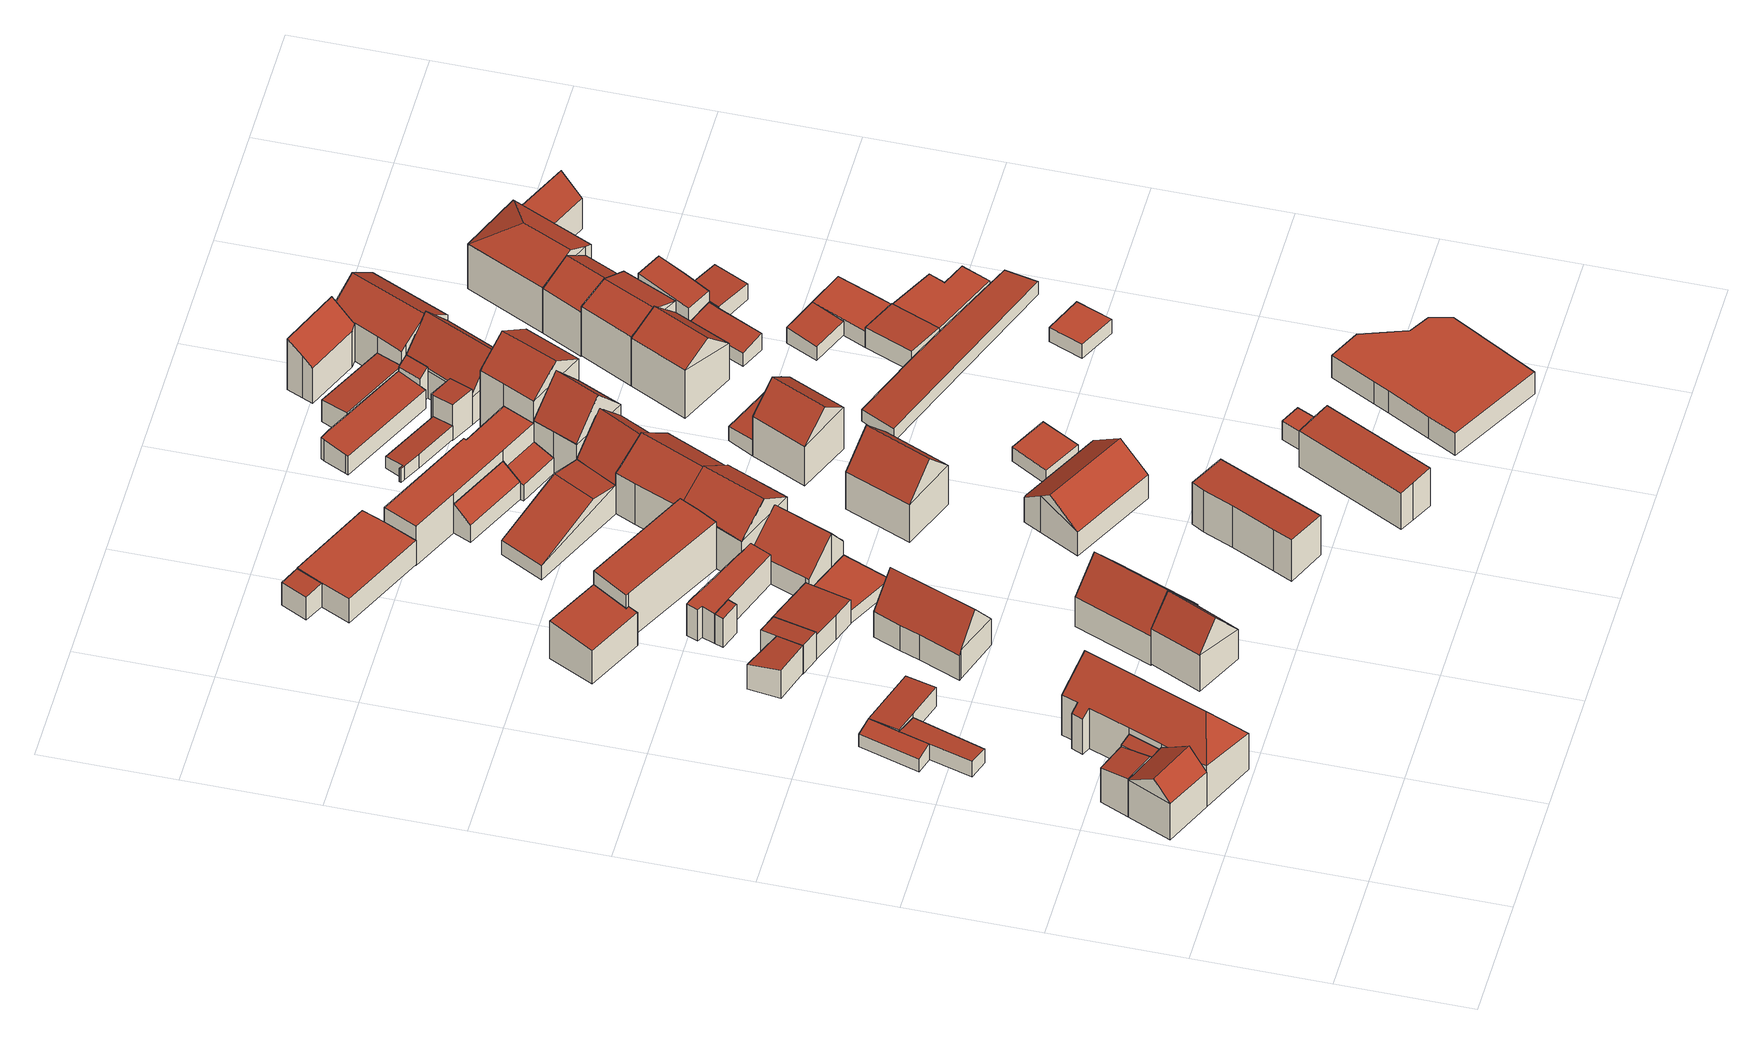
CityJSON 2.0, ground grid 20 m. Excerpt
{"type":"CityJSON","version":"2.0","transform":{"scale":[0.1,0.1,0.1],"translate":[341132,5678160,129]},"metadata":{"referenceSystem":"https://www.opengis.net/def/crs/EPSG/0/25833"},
"CityObjects":{
"building1":{"type":"Building","attributes":{"Dachtyp_tdc":"tdcPolyFlatRoof","Gemeindeschluessel":14729160,"Dachneigung":8.27,"QualitaetDacherkennung":47,"Geometrietyp2DReferenz":"3000","function":"31001_9998","roofType":"2100","measuredHeight":6.29},"geometry":[{"type":"MultiSurface","lod":"2","boundaries":[[[0,1,2,3]],[[1,4,5,2]],[[4,6,7,5]],[[6,0,3,7]],[[6,4,1,0]],[[3,2,5,7]]],"semantics":{"surfaces":[{"type":"WallSurface"},{"type":"RoofSurface"},{"type":"GroundSurface"}],"values":[0,0,0,0,1,2]}}]},
"building2":{"type":"Building","attributes":{"Gemeindeschluessel":14729160,"Geometrietyp2DReferenz":"3000","function":"31001_9998","roofType":"9999"},"children":["building2-1","building2-2","building2-3"]},
"building2-1":{"type":"BuildingPart","attributes":{"Dachtyp_tdc":"tdcGableRoof","Dachneigung":33.47,"QualitaetDacherkennung":68,"Geometrietyp2DReferenz":"3000","roofType":"3100","measuredHeight":10.02},"parents":["building2"],"geometry":[{"type":"MultiSurface","lod":"2","boundaries":[[[8,9,10,11]],[[9,12,13,10]],[[12,9,14]],[[9,8,15,16,14]],[[17,18,12,14,16,19]],[[11,10,13,20,21]],[[17,21,20,18]],[[18,20,13,12]],[[8,11,21,17]],[[16,15,19]],[[19,15,8,17]]],"semantics":{"surfaces":[{"type":"WallSurface"},{"type":"RoofSurface"},{"type":"GroundSurface"},{"type":"ClosureSurface"}],"values":[0,0,0,1,1,2,0,3,3,0,3]}}]},
"building2-2":{"type":"BuildingPart","attributes":{"Dachtyp_tdc":"tdcHipAndGableRoof","Dachneigung":35.75,"QualitaetDacherkennung":45,"Geometrietyp2DReferenz":"3000","roofType":"5000","measuredHeight":11.63},"parents":["building2"],"geometry":[{"type":"MultiSurface","lod":"2","boundaries":[[[22,23,24,25]],[[23,26,27,24]],[[26,28,29,27]],[[28,30,31,29]],[[30,32,33,31]],[[32,34,35,33]],[[34,36,37,35]],[[36,38,39,37]],[[38,40,41,39]],[[40,42,8,11,41]],[[43,44,45,21,17]],[[44,22,25,45]],[[42,40,46]],[[40,38,36,34,32,46]],[[32,30,28,26,23,22,44,43,19,15,42,46]],[[25,24,27,29,31,33,35,37,39,41,11,21,45]],[[43,17,19]],[[15,8,42]],[[17,21,11,8]],[[17,8,15,19]]],"semantics":{"surfaces":[{"type":"WallSurface"},{"type":"RoofSurface"},{"type":"GroundSurface"},{"type":"ClosureSurface"}],"values":[0,0,0,0,0,0,0,0,0,0,0,0,1,1,1,2,0,0,3,3]}}]},
"building2-3":{"type":"BuildingPart","attributes":{"Dachtyp_tdc":"tdcPolyFlatRoof","Dachneigung":9.73,"QualitaetDacherkennung":75,"Geometrietyp2DReferenz":"3000","roofType":"2100","measuredHeight":7.33},"parents":["building2"],"geometry":[{"type":"MultiSurface","lod":"2","boundaries":[[[47,48,49,13,12]],[[48,50,51,49]],[[50,52,18,20,51]],[[52,50,48,47]],[[13,49,51,20]],[[12,18,52,47]],[[13,20,18,12]]],"semantics":{"surfaces":[{"type":"WallSurface"},{"type":"RoofSurface"},{"type":"GroundSurface"},{"type":"ClosureSurface"}],"values":[0,0,0,1,2,0,3]}}]},
"building3":{"type":"Building","attributes":{"Dachtyp_tdc":"tdcPolyFlatRoof","Gemeindeschluessel":14729160,"Dachneigung":7.08,"QualitaetDacherkennung":80,"Geometrietyp2DReferenz":"3000","function":"31001_9998","roofType":"2100","measuredHeight":3.04},"geometry":[{"type":"MultiSurface","lod":"2","boundaries":[[[53,54,55,56]],[[54,57,58,55]],[[57,59,60,58]],[[59,61,62,60]],[[61,53,56,62]],[[61,59,57,54,53]],[[56,55,58,60,62]]],"semantics":{"surfaces":[{"type":"WallSurface"},{"type":"RoofSurface"},{"type":"GroundSurface"}],"values":[0,0,0,0,0,1,2]}}]},
"building4":{"type":"Building","attributes":{"Dachtyp_tdc":"tdcPolyFlatRoof","Gemeindeschluessel":14729160,"Dachneigung":14.06,"QualitaetDacherkennung":74,"Geometrietyp2DReferenz":"3000","function":"31001_9998","roofType":"2100","measuredHeight":3.13},"geometry":[{"type":"MultiSurface","lod":"2","boundaries":[[[54,63,64,65]],[[63,66,67,64]],[[66,68,69,67]],[[68,57,70,69]],[[57,54,65,70]],[[57,68,66,63,54]],[[65,64,67,69,70]]],"semantics":{"surfaces":[{"type":"WallSurface"},{"type":"RoofSurface"},{"type":"GroundSurface"}],"values":[0,0,0,0,0,1,2]}}]},
"building5":{"type":"Building","attributes":{"Gemeindeschluessel":14729160,"Dachtyp_tdc":"tdcPolyFlatRoof","Dachneigung":3.62,"QualitaetDacherkennung":56,"Geometrietyp2DReferenz":"3000","function":"31001_9998","roofType":"2100","measuredHeight":3.67},"geometry":[{"type":"MultiSurface","lod":"2","boundaries":[[[71,68,72,73]],[[68,74,75,72]],[[74,76,77,75]],[[76,78,79,77]],[[78,71,73,79]],[[78,76,74,68,71]],[[73,72,75,77,79]]],"semantics":{"surfaces":[{"type":"WallSurface"},{"type":"RoofSurface"},{"type":"GroundSurface"}],"values":[0,0,0,0,0,1,2]}}]},
"building6":{"type":"Building","attributes":{"Dachtyp_tdc":"tdcPolyFlatRoof","Gemeindeschluessel":14729160,"Dachneigung":7.23,"QualitaetDacherkennung":82,"Geometrietyp2DReferenz":"3000","function":"31001_9998","roofType":"2100","measuredHeight":5.36},"geometry":[{"type":"MultiSurface","lod":"2","boundaries":[[[80,81,82,83]],[[81,84,85,82]],[[84,86,87,85]],[[86,80,83,87]],[[86,84,81,80]],[[83,82,85,87]]],"semantics":{"surfaces":[{"type":"WallSurface"},{"type":"RoofSurface"},{"type":"GroundSurface"}],"values":[0,0,0,0,1,2]}}]},
"building7":{"type":"Building","attributes":{"name":"Stadtgut Grimma","Dachtyp_tdc":"tdcGableRoof","Gemeindeschluessel":14729160,"Dachneigung":51.17,"QualitaetDacherkennung":79,"Geometrietyp2DReferenz":"3000","function":"31001_3034","roofType":"3100","measuredHeight":11.46},"geometry":[{"type":"MultiSurface","lod":"2","boundaries":[[[88,89,90,91]],[[89,92,93,90]],[[92,94,95,93]],[[94,88,91,95]],[[92,89,96]],[[88,94,97]],[[89,88,97,96]],[[94,92,96,97]],[[91,90,93,95]]],"semantics":{"surfaces":[{"type":"WallSurface"},{"type":"RoofSurface"},{"type":"GroundSurface"}],"values":[0,0,0,0,0,0,1,1,2]}}]},
"building8":{"type":"Building","attributes":{"Dachtyp_tdc":"tdcPolyFlatRoof","Gemeindeschluessel":14729160,"Dachneigung":8.47,"QualitaetDacherkennung":67,"Geometrietyp2DReferenz":"3000","function":"31001_9998","roofType":"2100","measuredHeight":5.46},"geometry":[{"type":"MultiSurface","lod":"2","boundaries":[[[81,80,98,99]],[[80,100,101,98]],[[100,102,103,101]],[[102,104,105,103]],[[104,81,99,105]],[[104,102,100,80,81]],[[99,98,101,103,105]]],"semantics":{"surfaces":[{"type":"WallSurface"},{"type":"RoofSurface"},{"type":"GroundSurface"}],"values":[0,0,0,0,0,1,2]}}]},
"building9":{"type":"Building","attributes":{"Dachtyp_tdc":"tdcFreeFormRoof","Gemeindeschluessel":14729160,"Dachneigung":53.97,"QualitaetDacherkennung":81,"Geometrietyp2DReferenz":"3000","function":"31001_9998","roofType":"5000","measuredHeight":10.15},"geometry":[{"type":"MultiSurface","lod":"2","boundaries":[[[106,107,108,109]],[[107,110,111,108]],[[110,112,113,111]],[[112,114,115,113]],[[114,116,117,115]],[[116,118,119,117]],[[118,106,109,119]],[[112,110,120,121]],[[121,120,107,106,118,116,114]],[[110,107,120]],[[114,112,121]],[[109,108,111,113,115,117,119]]],"semantics":{"surfaces":[{"type":"WallSurface"},{"type":"RoofSurface"},{"type":"GroundSurface"}],"values":[0,0,0,0,0,0,0,1,1,0,0,2]}}]},
"building10":{"type":"Building","attributes":{"Dachtyp_tdc":"tdcPolyFlatRoof","Gemeindeschluessel":14729160,"Dachneigung":7.18,"QualitaetDacherkennung":64,"Geometrietyp2DReferenz":"3000","function":"31001_9998","roofType":"2100","measuredHeight":7.18},"geometry":[{"type":"MultiSurface","lod":"2","boundaries":[[[122,123,124,125]],[[123,126,127,124]],[[126,128,129,127]],[[128,130,131,129]],[[130,132,133,131]],[[132,122,125,133]],[[132,130,128,126,123,122]],[[125,124,127,129,131,133]]],"semantics":{"surfaces":[{"type":"WallSurface"},{"type":"RoofSurface"},{"type":"GroundSurface"}],"values":[0,0,0,0,0,0,1,2]}}]},
"building11":{"type":"Building","attributes":{"Dachtyp_tdc":"tdcGableRoof","Gemeindeschluessel":14729160,"Dachneigung":49.84,"QualitaetDacherkennung":85,"Geometrietyp2DReferenz":"3000","function":"31001_9998","roofType":"3100","measuredHeight":10.76},"geometry":[{"type":"MultiSurface","lod":"2","boundaries":[[[134,135,136,137]],[[135,138,139,136]],[[138,140,141,139]],[[140,142,143,141]],[[142,144,145,143]],[[144,146,147,145]],[[146,134,137,147]],[[142,140,138,135]],[[135,134,146,144,142]],[[137,136,139,141,143,145,147]]],"semantics":{"surfaces":[{"type":"WallSurface"},{"type":"RoofSurface"},{"type":"GroundSurface"}],"values":[0,0,0,0,0,0,0,1,1,2]}}]},
"building12":{"type":"Building","attributes":{"Dachtyp_tdc":"tdcPolyFlatRoof","Gemeindeschluessel":14729160,"Dachneigung":5.51,"QualitaetDacherkennung":64,"Geometrietyp2DReferenz":"3000","function":"31001_9998","roofType":"2100","measuredHeight":5.63},"geometry":[{"type":"MultiSurface","lod":"2","boundaries":[[[148,149,150,151]],[[149,152,153,150]],[[152,154,155,153]],[[154,148,151,155]],[[154,152,149,148]],[[151,150,153,155]]],"semantics":{"surfaces":[{"type":"WallSurface"},{"type":"RoofSurface"},{"type":"GroundSurface"}],"values":[0,0,0,0,1,2]}}]},
"building13":{"type":"Building","attributes":{"Dachtyp_tdc":"tdcPolyFlatRoof","Gemeindeschluessel":14729160,"Dachneigung":6.83,"QualitaetDacherkennung":87,"Geometrietyp2DReferenz":"3000","function":"31001_9998","roofType":"2100","measuredHeight":4.61},"geometry":[{"type":"MultiSurface","lod":"2","boundaries":[[[156,157,158,159]],[[157,160,161,158]],[[160,162,163,161]],[[162,164,165,163]],[[164,166,167,165]],[[166,168,169,167]],[[168,156,159,169]],[[168,166,164,162,160,157,156]],[[159,158,161,163,165,167,169]]],"semantics":{"surfaces":[{"type":"WallSurface"},{"type":"RoofSurface"},{"type":"GroundSurface"}],"values":[0,0,0,0,0,0,0,1,2]}}]},
"building14":{"type":"Building","attributes":{"Dachtyp_tdc":"tdcPolyFlatRoof","Gemeindeschluessel":14729160,"Dachneigung":0,"QualitaetDacherkennung":14,"Geometrietyp2DReferenz":"3000","function":"31001_9998","roofType":"1000","measuredHeight":2.5},"geometry":[{"type":"MultiSurface","lod":"2","boundaries":[[[170,171,172,173]],[[171,174,175,172]],[[174,176,177,175]],[[176,178,179,177]],[[178,170,173,179]],[[178,176,174,171,170]],[[173,172,175,177,179]]],"semantics":{"surfaces":[{"type":"WallSurface"},{"type":"RoofSurface"},{"type":"GroundSurface"}],"values":[0,0,0,0,0,1,2]}}]},
"building15":{"type":"Building","attributes":{"Gemeindeschluessel":14729160,"Geometrietyp2DReferenz":"3000","function":"31001_9998","roofType":"9999"},"children":["building15-1","building15-2"]},
"building15-1":{"type":"BuildingPart","attributes":{"Dachtyp_tdc":"tdcPolyFlatRoof","Dachneigung":7.22,"QualitaetDacherkennung":64,"Geometrietyp2DReferenz":"3000","roofType":"2100","measuredHeight":6.08},"parents":["building15"],"geometry":[{"type":"MultiSurface","lod":"2","boundaries":[[[180,152,153,181,182]],[[152,149,150,153]],[[149,183,184,150]],[[183,185,186,184]],[[185,187,188,186]],[[187,189,190,188]],[[189,191,192,190]],[[191,193,194,192]],[[193,195,196,194]],[[195,197,198,199,196]],[[197,195,193,191,189,187,185,183,149,152,180]],[[181,153,150,184,186,188,190,192,194,196,199]],[[180,182,198,197]],[[182,181,199,198]]],"semantics":{"surfaces":[{"type":"WallSurface"},{"type":"RoofSurface"},{"type":"GroundSurface"},{"type":"ClosureSurface"}],"values":[0,0,0,0,0,0,0,0,0,0,1,2,0,3]}}]},
"building15-2":{"type":"BuildingPart","attributes":{"Dachtyp_tdc":"tdcGableRoof","Dachneigung":39.85,"QualitaetDacherkennung":60,"Geometrietyp2DReferenz":"3000","roofType":"3100","measuredHeight":8.89},"parents":["building15"],"geometry":[{"type":"MultiSurface","lod":"2","boundaries":[[[198,200,201,199]],[[200,202,203,201]],[[202,204,205,203]],[[204,206,207,205]],[[206,208,209,207]],[[208,210,165,209]],[[210,211,163,165]],[[211,182,181,163]],[[208,206,204,202,200]],[[200,198,182,211,210,208]],[[181,199,201,203,205,207,209,165,163]],[[198,199,181,182]]],"semantics":{"surfaces":[{"type":"WallSurface"},{"type":"RoofSurface"},{"type":"GroundSurface"},{"type":"ClosureSurface"}],"values":[0,0,0,0,0,0,0,0,1,1,2,3]}}]},
"building16":{"type":"Building","attributes":{"Dachtyp_tdc":"tdcPolyFlatRoof","Gemeindeschluessel":14729160,"Dachneigung":7.54,"QualitaetDacherkennung":75,"Geometrietyp2DReferenz":"3000","function":"31001_9998","roofType":"2100","measuredHeight":9.76},"geometry":[{"type":"MultiSurface","lod":"2","boundaries":[[[212,213,214,215]],[[213,216,125,214]],[[216,217,133,125]],[[217,218,131,133]],[[218,219,220,131]],[[219,212,215,220]],[[219,218,217,216,213,212]],[[215,214,125,133,131,220]]],"semantics":{"surfaces":[{"type":"WallSurface"},{"type":"RoofSurface"},{"type":"GroundSurface"}],"values":[0,0,0,0,0,0,1,2]}}]},
"building17":{"type":"Building","attributes":{"Dachtyp_tdc":"tdcPolyFlatRoof","Gemeindeschluessel":14729160,"Dachneigung":3.55,"QualitaetDacherkennung":78,"Geometrietyp2DReferenz":"3000","function":"31001_9998","roofType":"2100","measuredHeight":4.54},"geometry":[{"type":"MultiSurface","lod":"2","boundaries":[[[221,222,223,224]],[[222,225,226,223]],[[225,227,228,226]],[[227,221,224,228]],[[227,225,222,221]],[[224,223,226,228]]],"semantics":{"surfaces":[{"type":"WallSurface"},{"type":"RoofSurface"},{"type":"GroundSurface"}],"values":[0,0,0,0,1,2]}}]},
"building18":{"type":"Building","attributes":{"Dachtyp_tdc":"tdcPolyFlatRoof","Gemeindeschluessel":14729160,"Dachneigung":0,"QualitaetDacherkennung":44,"Geometrietyp2DReferenz":"3000","function":"31001_9998","roofType":"1000","measuredHeight":4.58},"geometry":[{"type":"MultiSurface","lod":"2","boundaries":[[[229,230,231,232]],[[230,233,234,231]],[[233,235,226,234]],[[235,236,223,226]],[[236,237,238,223]],[[237,229,232,238]],[[237,236,235,233,230,229]],[[232,231,234,226,223,238]]],"semantics":{"surfaces":[{"type":"WallSurface"},{"type":"RoofSurface"},{"type":"GroundSurface"}],"values":[0,0,0,0,0,0,1,2]}}]},
"building19":{"type":"Building","attributes":{"Dachtyp_tdc":"tdcPolyFlatRoof","Gemeindeschluessel":14729160,"Dachneigung":3.93,"QualitaetDacherkennung":86,"Geometrietyp2DReferenz":"3000","function":"31001_9998","roofType":"2100","measuredHeight":7.9},"geometry":[{"type":"MultiSurface","lod":"2","boundaries":[[[239,240,241,242]],[[240,243,244,241]],[[243,245,246,244]],[[245,247,248,246]],[[247,249,250,248]],[[249,251,252,250]],[[251,239,242,252]],[[251,249,247,245,243,240,239]],[[242,241,244,246,248,250,252]]],"semantics":{"surfaces":[{"type":"WallSurface"},{"type":"RoofSurface"},{"type":"GroundSurface"}],"values":[0,0,0,0,0,0,0,1,2]}}]},
"building20":{"type":"Building","attributes":{"Dachtyp_tdc":"tdcGableRoof","Gemeindeschluessel":14729160,"Dachneigung":37.39,"QualitaetDacherkennung":81,"Geometrietyp2DReferenz":"3000","function":"31001_9998","roofType":"3100","measuredHeight":11.92},"geometry":[{"type":"MultiSurface","lod":"2","boundaries":[[[253,254,196,203]],[[254,255,256,196]],[[255,257,258,256]],[[257,259,260,258]],[[259,261,262,260]],[[261,253,203,262]],[[263,264,265,253]],[[266,267,268,269,265,264]],[[254,269,268,255]],[[253,265,269,254]],[[255,268,267,257]],[[257,267,266,259]],[[259,266,264,263,261]],[[261,263,253]],[[203,196,256,258,260,262]]],"semantics":{"surfaces":[{"type":"WallSurface"},{"type":"RoofSurface"},{"type":"GroundSurface"}],"values":[0,0,0,0,0,0,1,1,0,0,0,0,0,0,2]}}]},
"building21":{"type":"Building","attributes":{"Dachtyp_tdc":"tdcGableRoof","Gemeindeschluessel":14729160,"Dachneigung":19.2,"QualitaetDacherkennung":20,"Geometrietyp2DReferenz":"3000","function":"31001_9998","roofType":"3100","measuredHeight":6.58},"geometry":[{"type":"MultiSurface","lod":"2","boundaries":[[[270,271,272,273]],[[271,274,275,272]],[[274,276,277,275]],[[276,270,273,277]],[[274,271,278]],[[270,276,279]],[[271,270,279,278]],[[276,274,278,279]],[[273,272,275,277]]],"semantics":{"surfaces":[{"type":"WallSurface"},{"type":"RoofSurface"},{"type":"GroundSurface"}],"values":[0,0,0,0,0,0,1,1,2]}}]},
"building22":{"type":"Building","attributes":{"Dachtyp_tdc":"tdcFreeFormRoof","Gemeindeschluessel":14729160,"Dachneigung":36.75,"QualitaetDacherkennung":87,"Geometrietyp2DReferenz":"3000","function":"31001_9998","roofType":"5000","measuredHeight":8.28},"geometry":[{"type":"MultiSurface","lod":"2","boundaries":[[[280,281,282,283]],[[281,284,285,282]],[[284,286,287,285]],[[286,288,289,287]],[[288,290,291,289]],[[290,280,283,291]],[[280,292,293,281]],[[292,290,288,286,284,293]],[[280,290,292]],[[284,281,293]],[[283,282,285,287,289,291]]],"semantics":{"surfaces":[{"type":"WallSurface"},{"type":"RoofSurface"},{"type":"GroundSurface"}],"values":[0,0,0,0,0,0,1,1,0,0,2]}}]},
"building23":{"type":"Building","attributes":{"Dachtyp_tdc":"tdcPolyFlatRoof","Gemeindeschluessel":14729160,"Dachneigung":3.87,"QualitaetDacherkennung":85,"Geometrietyp2DReferenz":"3000","function":"31001_9998","roofType":"2100","measuredHeight":7.26},"geometry":[{"type":"MultiSurface","lod":"2","boundaries":[[[294,295,296,297]],[[295,298,299,296]],[[298,300,301,299]],[[300,302,303,301]],[[302,304,305,303]],[[304,294,297,305]],[[304,302,300,298,295,294]],[[297,296,299,301,303,305]]],"semantics":{"surfaces":[{"type":"WallSurface"},{"type":"RoofSurface"},{"type":"GroundSurface"}],"values":[0,0,0,0,0,0,1,2]}}]},
"building24":{"type":"Building","attributes":{"Dachtyp_tdc":"tdcGableRoof","Gemeindeschluessel":14729160,"Dachneigung":47.98,"QualitaetDacherkennung":92,"Geometrietyp2DReferenz":"3000","function":"31001_9998","roofType":"3100","measuredHeight":12.28},"geometry":[{"type":"MultiSurface","lod":"2","boundaries":[[[306,307,308,309]],[[307,310,311,308]],[[310,312,313,311]],[[312,306,309,313]],[[310,307,314]],[[306,312,315]],[[307,306,315,314]],[[312,310,314,315]],[[309,308,311,313]]],"semantics":{"surfaces":[{"type":"WallSurface"},{"type":"RoofSurface"},{"type":"GroundSurface"}],"values":[0,0,0,0,0,0,1,1,2]}}]},
"building25":{"type":"Building","attributes":{"Dachtyp_tdc":"tdcGableRoof","Gemeindeschluessel":14729160,"Dachneigung":38.03,"QualitaetDacherkennung":83,"Geometrietyp2DReferenz":"3000","function":"31001_9998","roofType":"3100","measuredHeight":11.79},"geometry":[{"type":"MultiSurface","lod":"2","boundaries":[[[316,259,260,317]],[[259,318,319,260]],[[318,320,321,319]],[[320,322,323,321]],[[322,324,325,323]],[[324,326,327,325]],[[326,328,262,327]],[[328,316,317,262]],[[324,322,320,318,259,316]],[[316,328,326,324]],[[317,260,319,321,323,325,327,262]]],"semantics":{"surfaces":[{"type":"WallSurface"},{"type":"RoofSurface"},{"type":"GroundSurface"}],"values":[0,0,0,0,0,0,0,0,1,1,2]}}]},
"building26":{"type":"Building","attributes":{"Dachtyp_tdc":"tdcPolyFlatRoof","Gemeindeschluessel":14729160,"Dachneigung":35.96,"QualitaetDacherkennung":61,"Geometrietyp2DReferenz":"3000","function":"31001_9998","roofType":"2100","measuredHeight":5.48},"geometry":[{"type":"MultiSurface","lod":"2","boundaries":[[[329,330,331,332]],[[330,333,334,331]],[[333,335,336,334]],[[335,329,332,336]],[[335,333,330,329]],[[332,331,334,336]]],"semantics":{"surfaces":[{"type":"WallSurface"},{"type":"RoofSurface"},{"type":"GroundSurface"}],"values":[0,0,0,0,1,2]}}]},
"building27":{"type":"Building","attributes":{"Dachtyp_tdc":"tdcPolyFlatRoof","Gemeindeschluessel":14729160,"Dachneigung":0,"QualitaetDacherkennung":70,"Geometrietyp2DReferenz":"3000","function":"31001_9998","roofType":"1000","measuredHeight":7.42},"geometry":[{"type":"MultiSurface","lod":"2","boundaries":[[[337,338,339,340]],[[338,341,342,339]],[[341,343,344,342]],[[343,345,346,344]],[[345,347,348,346]],[[347,349,334,348]],[[349,350,331,334]],[[350,337,340,331]],[[350,349,347,345,343,341,338,337]],[[340,339,342,344,346,348,334,331]]],"semantics":{"surfaces":[{"type":"WallSurface"},{"type":"RoofSurface"},{"type":"GroundSurface"}],"values":[0,0,0,0,0,0,0,0,1,2]}}]},
"building28":{"type":"Building","attributes":{"Dachtyp_tdc":"tdcFreeFormRoof","Gemeindeschluessel":14729160,"Dachneigung":49.8,"QualitaetDacherkennung":66,"Geometrietyp2DReferenz":"3000","function":"31001_9998","roofType":"5000","measuredHeight":11.24},"geometry":[{"type":"MultiSurface","lod":"2","boundaries":[[[351,352,323,327]],[[352,353,321,323]],[[353,354,355,321]],[[354,356,357,355]],[[356,351,327,357]],[[358,359,354,353,352]],[[351,356,359,358]],[[356,354,359]],[[352,351,358]],[[327,323,321,355,357]]],"semantics":{"surfaces":[{"type":"WallSurface"},{"type":"RoofSurface"},{"type":"GroundSurface"}],"values":[0,0,0,0,0,1,1,0,0,2]}}]},
"building29":{"type":"Building","attributes":{"Dachtyp_tdc":"tdcPolyFlatRoof","Gemeindeschluessel":14729160,"Dachneigung":16.44,"QualitaetDacherkennung":56,"Geometrietyp2DReferenz":"3000","function":"31001_9998","roofType":"2100","measuredHeight":4.01},"geometry":[{"type":"MultiSurface","lod":"2","boundaries":[[[360,361,336,362]],[[361,363,334,336]],[[363,364,348,334]],[[364,365,366,348]],[[365,360,362,366]],[[365,364,363,361,360]],[[362,336,334,348,366]]],"semantics":{"surfaces":[{"type":"WallSurface"},{"type":"RoofSurface"},{"type":"GroundSurface"}],"values":[0,0,0,0,0,1,2]}}]},
"building30":{"type":"Building","attributes":{"Dachtyp_tdc":"tdcPolyFlatRoof","Gemeindeschluessel":14729160,"Dachneigung":0,"QualitaetDacherkennung":87,"Geometrietyp2DReferenz":"3000","function":"31001_9998","roofType":"1000","measuredHeight":2.64},"geometry":[{"type":"MultiSurface","lod":"2","boundaries":[[[367,368,369,370]],[[368,371,372,369]],[[371,373,374,372]],[[373,367,370,374]],[[373,371,368,367]],[[370,369,372,374]]],"semantics":{"surfaces":[{"type":"WallSurface"},{"type":"RoofSurface"},{"type":"GroundSurface"}],"values":[0,0,0,0,1,2]}}]},
"building31":{"type":"Building","attributes":{"Dachtyp_tdc":"tdcPolyFlatRoof","Gemeindeschluessel":14729160,"Dachneigung":0,"QualitaetDacherkennung":53,"Geometrietyp2DReferenz":"3000","function":"31001_9998","roofType":"1000","measuredHeight":3.6},"geometry":[{"type":"MultiSurface","lod":"2","boundaries":[[[375,376,377,378]],[[376,379,380,377]],[[379,381,382,380]],[[381,375,378,382]],[[381,379,376,375]],[[378,377,380,382]]],"semantics":{"surfaces":[{"type":"WallSurface"},{"type":"RoofSurface"},{"type":"GroundSurface"}],"values":[0,0,0,0,1,2]}}]},
"building32":{"type":"Building","attributes":{"Dachtyp_tdc":"tdcGableRoof","Gemeindeschluessel":14729160,"Dachneigung":42.15,"QualitaetDacherkennung":59,"Geometrietyp2DReferenz":"3000","function":"31001_9998","roofType":"3100","measuredHeight":11.44},"geometry":[{"type":"MultiSurface","lod":"2","boundaries":[[[383,384,385,386]],[[384,387,388,385]],[[387,389,390,388]],[[389,383,386,390]],[[387,384,391]],[[383,389,392]],[[384,383,392,391]],[[389,387,391,392]],[[386,385,388,390]]],"semantics":{"surfaces":[{"type":"WallSurface"},{"type":"RoofSurface"},{"type":"GroundSurface"}],"values":[0,0,0,0,0,0,1,1,2]}}]},
"building33":{"type":"Building","attributes":{"Dachtyp_tdc":"tdcGableRoof","Gemeindeschluessel":14729160,"Dachneigung":49.9,"QualitaetDacherkennung":79,"Geometrietyp2DReferenz":"3000","function":"31001_9998","roofType":"3100","measuredHeight":14},"geometry":[{"type":"MultiSurface","lod":"2","boundaries":[[[393,394,357,395]],[[394,396,355,357]],[[396,397,398,355]],[[397,399,400,398]],[[399,393,395,400]],[[401,402,403,404,405]],[[393,405,404,406]],[[394,406,404,403,396]],[[393,406,394]],[[396,403,402,397]],[[397,402,401,399]],[[399,401,405,393]],[[395,357,355,398,400]]],"semantics":{"surfaces":[{"type":"WallSurface"},{"type":"RoofSurface"},{"type":"GroundSurface"}],"values":[0,0,0,0,0,1,1,0,0,0,0,0,2]}}]},
"building34":{"type":"Building","attributes":{"Dachtyp_tdc":"tdcPolyFlatRoof","Gemeindeschluessel":14729160,"Dachneigung":7.2,"QualitaetDacherkennung":78,"Geometrietyp2DReferenz":"3000","function":"31001_9998","roofType":"2100","measuredHeight":2.63},"geometry":[{"type":"MultiSurface","lod":"2","boundaries":[[[407,408,409,410]],[[408,411,412,409]],[[411,413,414,412]],[[413,415,416,414]],[[415,417,418,416]],[[417,419,420,418]],[[419,421,422,420]],[[421,407,410,422]],[[421,419,417,415,413,411,408,407]],[[410,409,412,414,416,418,420,422]]],"semantics":{"surfaces":[{"type":"WallSurface"},{"type":"RoofSurface"},{"type":"GroundSurface"}],"values":[0,0,0,0,0,0,0,0,1,2]}}]},
"building35":{"type":"Building","attributes":{"Dachtyp_tdc":"tdcPolyFlatRoof","Gemeindeschluessel":14729160,"Dachneigung":3.73,"QualitaetDacherkennung":75,"Geometrietyp2DReferenz":"3000","function":"31001_9998","roofType":"2100","measuredHeight":2.99},"geometry":[{"type":"MultiSurface","lod":"2","boundaries":[[[423,424,425,390]],[[424,426,427,425]],[[426,428,429,427]],[[428,430,386,429]],[[430,423,390,386]],[[430,428,426,424,423]],[[390,425,427,429,386]]],"semantics":{"surfaces":[{"type":"WallSurface"},{"type":"RoofSurface"},{"type":"GroundSurface"}],"values":[0,0,0,0,0,1,2]}}]},
"building36":{"type":"Building","attributes":{"Dachtyp_tdc":"tdcPolyFlatRoof","Gemeindeschluessel":14729160,"Dachneigung":0,"QualitaetDacherkennung":90,"Geometrietyp2DReferenz":"3000","function":"31001_9998","roofType":"1000","measuredHeight":4.22},"geometry":[{"type":"MultiSurface","lod":"2","boundaries":[[[431,432,433,434]],[[432,435,436,433]],[[435,437,438,436]],[[437,439,440,438]],[[439,441,442,440]],[[441,443,444,442]],[[443,445,446,444]],[[445,447,448,446]],[[447,449,450,448]],[[449,431,434,450]],[[449,447,445,443,441,439,437,435,432,431]],[[434,433,436,438,440,442,444,446,448,450]]],"semantics":{"surfaces":[{"type":"WallSurface"},{"type":"RoofSurface"},{"type":"GroundSurface"}],"values":[0,0,0,0,0,0,0,0,0,0,1,2]}}]},
"building37":{"type":"Building","attributes":{"Dachtyp_tdc":"tdcFreeFormRoof","Gemeindeschluessel":14729160,"Dachneigung":40.23,"QualitaetDacherkennung":65,"Geometrietyp2DReferenz":"3000","function":"31001_9998","roofType":"5000","measuredHeight":15.85},"geometry":[{"type":"MultiSurface","lod":"2","boundaries":[[[451,452,400,395]],[[452,453,454,400]],[[453,455,456,454]],[[455,457,458,456]],[[457,451,395,458]],[[459,460,455,453,452]],[[451,457,460,459]],[[457,455,460]],[[452,451,459]],[[395,400,454,456,458]]],"semantics":{"surfaces":[{"type":"WallSurface"},{"type":"RoofSurface"},{"type":"GroundSurface"}],"values":[0,0,0,0,0,1,1,0,0,2]}}]},
"building38":{"type":"Building","attributes":{"Gemeindeschluessel":14729160,"Geometrietyp2DReferenz":"3000","function":"31001_9998","roofType":"9999"},"children":["building38-1","building38-2"]},
"building38-1":{"type":"BuildingPart","attributes":{"Dachtyp_tdc":"tdcPolyFlatRoof","Dachneigung":34.98,"QualitaetDacherkennung":35,"Geometrietyp2DReferenz":"3000","roofType":"2100","measuredHeight":5.98},"parents":["building38"],"geometry":[{"type":"MultiSurface","lod":"2","boundaries":[[[461,462,463,464,465]],[[462,466,467,463]],[[466,468,469,467]],[[468,470,471,472,469]],[[468,466,462,461,470]],[[472,464,463,467,469]],[[465,471,470,461]],[[465,464,472,471]]],"semantics":{"surfaces":[{"type":"WallSurface"},{"type":"RoofSurface"},{"type":"GroundSurface"},{"type":"ClosureSurface"}],"values":[0,0,0,0,1,2,0,3]}}]},
"building38-2":{"type":"BuildingPart","attributes":{"Dachtyp_tdc":"tdcPolyFlatRoof","Dachneigung":7.16,"QualitaetDacherkennung":83,"Geometrietyp2DReferenz":"3000","roofType":"2100","measuredHeight":4.15},"parents":["building38"],"geometry":[{"type":"MultiSurface","lod":"2","boundaries":[[[473,474,475,476]],[[474,465,464,475]],[[471,477,478,472]],[[477,479,480,478]],[[479,481,482,480]],[[481,483,484,482]],[[483,485,486,484]],[[485,473,476,486]],[[485,483,481,479,477,471,465,474,473]],[[476,475,464,472,478,480,482,484,486]],[[471,472,464,465]]],"semantics":{"surfaces":[{"type":"WallSurface"},{"type":"RoofSurface"},{"type":"GroundSurface"},{"type":"ClosureSurface"}],"values":[0,0,0,0,0,0,0,0,1,2,3]}}]},
"building39":{"type":"Building","attributes":{"Dachtyp_tdc":"tdcPolyFlatRoof","Gemeindeschluessel":14729160,"Dachneigung":5.76,"QualitaetDacherkennung":72,"Geometrietyp2DReferenz":"3000","function":"31001_9998","roofType":"2100","measuredHeight":6.76},"geometry":[{"type":"MultiSurface","lod":"2","boundaries":[[[487,488,489,490]],[[488,491,492,489]],[[491,493,494,492]],[[493,495,496,494]],[[495,487,490,496]],[[495,493,491,488,487]],[[490,489,492,494,496]]],"semantics":{"surfaces":[{"type":"WallSurface"},{"type":"RoofSurface"},{"type":"GroundSurface"}],"values":[0,0,0,0,0,1,2]}}]},
"building40":{"type":"Building","attributes":{"Dachtyp_tdc":"tdcPolyFlatRoof","Gemeindeschluessel":14729160,"Dachneigung":4.46,"QualitaetDacherkennung":65,"Geometrietyp2DReferenz":"3000","function":"31001_9998","roofType":"2100","measuredHeight":4.52},"geometry":[{"type":"MultiSurface","lod":"2","boundaries":[[[497,498,499,500]],[[498,501,502,499]],[[501,503,504,502]],[[503,497,500,504]],[[503,501,498,497]],[[500,499,502,504]]],"semantics":{"surfaces":[{"type":"WallSurface"},{"type":"RoofSurface"},{"type":"GroundSurface"}],"values":[0,0,0,0,1,2]}}]},
"building41":{"type":"Building","attributes":{"Dachtyp_tdc":"tdcGableRoof","Gemeindeschluessel":14729160,"Dachneigung":46.3,"QualitaetDacherkennung":80,"Geometrietyp2DReferenz":"3000","function":"31001_9998","roofType":"3100","measuredHeight":11.58},"geometry":[{"type":"MultiSurface","lod":"2","boundaries":[[[505,506,507,508]],[[506,509,510,507]],[[509,511,512,510]],[[511,505,508,512]],[[509,506,513]],[[505,511,514]],[[506,505,514,513]],[[511,509,513,514]],[[508,507,510,512]]],"semantics":{"surfaces":[{"type":"WallSurface"},{"type":"RoofSurface"},{"type":"GroundSurface"}],"values":[0,0,0,0,0,0,1,1,2]}}]},
"building42":{"type":"Building","attributes":{"Dachtyp_tdc":"tdcFreeFormRoof","Gemeindeschluessel":14729160,"Dachneigung":50.23,"QualitaetDacherkennung":84,"Geometrietyp2DReferenz":"3000","function":"31001_9998","roofType":"5000","measuredHeight":11.17},"geometry":[{"type":"MultiSurface","lod":"2","boundaries":[[[515,516,469,494]],[[516,517,467,469]],[[517,518,519,467]],[[518,520,521,519]],[[520,522,496,521]],[[522,515,494,496]],[[523,524,525,526,527,528]],[[529,523,528,520]],[[518,529,520]],[[517,524,523,529,518]],[[522,527,526,515]],[[520,528,527,522]],[[515,526,525,516]],[[516,525,524,517]],[[494,469,467,519,521,496]]],"semantics":{"surfaces":[{"type":"WallSurface"},{"type":"RoofSurface"},{"type":"GroundSurface"}],"values":[0,0,0,0,0,0,1,1,0,0,0,0,0,0,2]}}]},
"building43":{"type":"Building","attributes":{"Dachtyp_tdc":"tdcPolyFlatRoof","Gemeindeschluessel":14729160,"Dachneigung":3.23,"QualitaetDacherkennung":87,"Geometrietyp2DReferenz":"3000","function":"31001_9998","roofType":"2100","measuredHeight":2.51},"geometry":[{"type":"MultiSurface","lod":"2","boundaries":[[[530,531,532,533]],[[531,534,535,532]],[[534,536,537,535]],[[536,538,539,537]],[[538,540,541,539]],[[540,542,543,541]],[[542,530,533,543]],[[542,540,538,536,534,531,530]],[[533,532,535,537,539,541,543]]],"semantics":{"surfaces":[{"type":"WallSurface"},{"type":"RoofSurface"},{"type":"GroundSurface"}],"values":[0,0,0,0,0,0,0,1,2]}}]},
"building44":{"type":"Building","attributes":{"Dachtyp_tdc":"tdcPolyFlatRoof","Gemeindeschluessel":14729160,"Dachneigung":5.41,"QualitaetDacherkennung":83,"Geometrietyp2DReferenz":"3000","function":"31001_9998","roofType":"2100","measuredHeight":3.8},"geometry":[{"type":"MultiSurface","lod":"2","boundaries":[[[544,545,546,547]],[[545,548,549,546]],[[548,550,551,549]],[[550,544,547,551]],[[550,548,545,544]],[[547,546,549,551]]],"semantics":{"surfaces":[{"type":"WallSurface"},{"type":"RoofSurface"},{"type":"GroundSurface"}],"values":[0,0,0,0,1,2]}}]},
"building45":{"type":"Building","attributes":{"Dachtyp_tdc":"tdcPolyFlatRoof","Gemeindeschluessel":14729160,"Dachneigung":0,"QualitaetDacherkennung":78,"Geometrietyp2DReferenz":"3000","function":"31001_9998","roofType":"1000","measuredHeight":2.65},"geometry":[{"type":"MultiSurface","lod":"2","boundaries":[[[552,553,554,555]],[[553,556,557,554]],[[556,558,559,557]],[[558,552,555,559]],[[558,556,553,552]],[[555,554,557,559]]],"semantics":{"surfaces":[{"type":"WallSurface"},{"type":"RoofSurface"},{"type":"GroundSurface"}],"values":[0,0,0,0,1,2]}}]},
"building46":{"type":"Building","attributes":{"Dachtyp_tdc":"tdcGableRoof","Gemeindeschluessel":14729160,"Dachneigung":17.72,"QualitaetDacherkennung":22,"Geometrietyp2DReferenz":"3000","function":"31001_9998","roofType":"3100","measuredHeight":10.97},"geometry":[{"type":"MultiSurface","lod":"2","boundaries":[[[560,561,508,562]],[[561,563,512,508]],[[563,564,565,512]],[[564,560,562,565]],[[563,561,566]],[[560,564,567]],[[561,560,567,566]],[[564,563,566,567]],[[562,508,512,565]]],"semantics":{"surfaces":[{"type":"WallSurface"},{"type":"RoofSurface"},{"type":"GroundSurface"}],"values":[0,0,0,0,0,0,1,1,2]}}]},
"building47":{"type":"Building","attributes":{"Gemeindeschluessel":14729160,"Geometrietyp2DReferenz":"3000","function":"31001_9998","roofType":"9999"},"children":["building47-1","building47-2"]},
"building47-1":{"type":"BuildingPart","attributes":{"Dachtyp_tdc":"tdcPolyFlatRoof","Dachneigung":33.77,"QualitaetDacherkennung":63,"Geometrietyp2DReferenz":"3000","roofType":"2100","measuredHeight":9.79},"parents":["building47"],"geometry":[{"type":"MultiSurface","lod":"2","boundaries":[[[568,569,570,571]],[[569,572,573,570]],[[572,574,575,573]],[[574,576,577,575]],[[576,578,579,577]],[[578,580,581,582,579]],[[580,578,576,574,572,569,568,583]],[[571,570,573,575,577,579,582]],[[583,581,580]],[[568,571,582,581,583]]],"semantics":{"surfaces":[{"type":"WallSurface"},{"type":"RoofSurface"},{"type":"GroundSurface"},{"type":"ClosureSurface"}],"values":[0,0,0,0,0,0,1,2,0,3]}}]},
"building47-2":{"type":"BuildingPart","attributes":{"Dachtyp_tdc":"tdcGableRoof","Dachneigung":39.28,"QualitaetDacherkennung":48,"Geometrietyp2DReferenz":"3000","roofType":"3100","measuredHeight":10.63},"parents":["building47"],"geometry":[{"type":"MultiSurface","lod":"2","boundaries":[[[584,585,568,571,500]],[[581,586,587,582]],[[586,588,589,587]],[[588,590,591,589]],[[590,592,593,591]],[[592,594,595,593]],[[594,596,597,595]],[[596,598,499,597]],[[598,584,500,499]],[[594,592,590,588]],[[588,586,581,583,585,584,598,596,594]],[[500,571,582,587,589,591,593,595,597,499]],[[583,568,585]],[[582,571,568,583,581]]],"semantics":{"surfaces":[{"type":"WallSurface"},{"type":"RoofSurface"},{"type":"GroundSurface"},{"type":"ClosureSurface"}],"values":[0,0,0,0,0,0,0,0,0,1,1,2,0,3]}}]},
"building48":{"type":"Building","attributes":{"Dachtyp_tdc":"tdcPolyFlatRoof","Gemeindeschluessel":14729160,"Dachneigung":8.72,"QualitaetDacherkennung":79,"Geometrietyp2DReferenz":"3000","function":"31001_9998","roofType":"2100","measuredHeight":3.22},"geometry":[{"type":"MultiSurface","lod":"2","boundaries":[[[599,600,601,602]],[[600,603,604,601]],[[603,605,606,604]],[[605,607,608,606]],[[607,609,610,608]],[[609,599,602,610]],[[609,607,605,603,600,599]],[[602,601,604,606,608,610]]],"semantics":{"surfaces":[{"type":"WallSurface"},{"type":"RoofSurface"},{"type":"GroundSurface"}],"values":[0,0,0,0,0,0,1,2]}}]},
"building49":{"type":"Building","attributes":{"Dachtyp_tdc":"tdcPolyFlatRoof","Gemeindeschluessel":14729160,"Dachneigung":4.39,"QualitaetDacherkennung":92,"Geometrietyp2DReferenz":"3000","function":"31001_9998","roofType":"2100","measuredHeight":3.04},"geometry":[{"type":"MultiSurface","lod":"2","boundaries":[[[611,612,613,614]],[[612,615,616,613]],[[615,617,618,616]],[[617,611,614,618]],[[617,615,612,611]],[[614,613,616,618]]],"semantics":{"surfaces":[{"type":"WallSurface"},{"type":"RoofSurface"},{"type":"GroundSurface"}],"values":[0,0,0,0,1,2]}}]},
"building50":{"type":"Building","attributes":{"Dachtyp_tdc":"tdcPolyFlatRoof","Gemeindeschluessel":14729160,"Dachneigung":0,"QualitaetDacherkennung":90,"Geometrietyp2DReferenz":"3000","function":"31001_9998","roofType":"1000","measuredHeight":3.02},"geometry":[{"type":"MultiSurface","lod":"2","boundaries":[[[619,620,547,546]],[[620,621,622,547]],[[621,615,623,622]],[[615,624,625,623]],[[624,626,627,625]],[[626,619,546,627]],[[626,624,615,621,620,619]],[[546,547,622,623,625,627]]],"semantics":{"surfaces":[{"type":"WallSurface"},{"type":"RoofSurface"},{"type":"GroundSurface"}],"values":[0,0,0,0,0,0,1,2]}}]},
"building51":{"type":"Building","attributes":{"Dachtyp_tdc":"tdcGableRoof","Gemeindeschluessel":14729160,"Dachneigung":27.85,"QualitaetDacherkennung":35,"Geometrietyp2DReferenz":"3000","function":"31001_9998","roofType":"3100","measuredHeight":11.07},"geometry":[{"type":"MultiSurface","lod":"2","boundaries":[[[628,629,630,631]],[[629,632,633,630]],[[632,634,635,633]],[[634,628,631,635]],[[632,629,636]],[[628,634,637]],[[629,628,637,636]],[[634,632,636,637]],[[631,630,633,635]]],"semantics":{"surfaces":[{"type":"WallSurface"},{"type":"RoofSurface"},{"type":"GroundSurface"}],"values":[0,0,0,0,0,0,1,1,2]}}]},
"building52":{"type":"Building","attributes":{"Dachtyp_tdc":"tdcPolyFlatRoof","Gemeindeschluessel":14729160,"Dachneigung":0,"QualitaetDacherkennung":81,"Geometrietyp2DReferenz":"3000","function":"31001_9998","roofType":"1000","measuredHeight":2.99},"geometry":[{"type":"MultiSurface","lod":"2","boundaries":[[[638,619,639,640]],[[619,641,642,639]],[[641,643,644,642]],[[643,645,646,644]],[[645,647,648,646]],[[647,638,640,648]],[[647,645,643,641,619,638]],[[640,639,642,644,646,648]]],"semantics":{"surfaces":[{"type":"WallSurface"},{"type":"RoofSurface"},{"type":"GroundSurface"}],"values":[0,0,0,0,0,0,1,2]}}]},
"building53":{"type":"Building","attributes":{"Dachtyp_tdc":"tdcPolyFlatRoof","Gemeindeschluessel":14729160,"Dachneigung":7.21,"QualitaetDacherkennung":32,"Geometrietyp2DReferenz":"3000","function":"31001_9998","roofType":"2100","measuredHeight":6.45},"geometry":[{"type":"MultiSurface","lod":"2","boundaries":[[[649,650,606,608]],[[650,651,652,606]],[[651,653,654,652]],[[653,655,656,654]],[[655,649,608,656]],[[655,653,651,650,649]],[[608,606,652,654,656]]],"semantics":{"surfaces":[{"type":"WallSurface"},{"type":"RoofSurface"},{"type":"GroundSurface"}],"values":[0,0,0,0,0,1,2]}}]},
"building54":{"type":"Building","attributes":{"Dachtyp_tdc":"tdcPolyFlatRoof","Gemeindeschluessel":14729160,"Dachneigung":3.26,"QualitaetDacherkennung":81,"Geometrietyp2DReferenz":"3000","function":"31001_9998","roofType":"2100","measuredHeight":3.28},"geometry":[{"type":"MultiSurface","lod":"2","boundaries":[[[657,658,659,660]],[[658,661,662,659]],[[661,663,664,662]],[[663,665,666,664]],[[665,657,660,666]],[[665,663,661,658,657]],[[660,659,662,664,666]]],"semantics":{"surfaces":[{"type":"WallSurface"},{"type":"RoofSurface"},{"type":"GroundSurface"}],"values":[0,0,0,0,0,1,2]}}]},
"building55":{"type":"Building","attributes":{"Dachtyp_tdc":"tdcFreeFormRoof","Gemeindeschluessel":14729160,"Dachneigung":26.36,"QualitaetDacherkennung":71,"Geometrietyp2DReferenz":"3000","function":"31001_9998","roofType":"5000","measuredHeight":11.39},"geometry":[{"type":"MultiSurface","lod":"2","boundaries":[[[667,668,631,669]],[[668,670,635,631]],[[670,671,672,635]],[[671,673,674,672]],[[673,667,669,674]],[[675,676,673,671,677]],[[678,675,677,670]],[[667,676,675,678,668]],[[670,668,678]],[[671,670,677]],[[667,673,676]],[[669,631,635,672,674]]],"semantics":{"surfaces":[{"type":"WallSurface"},{"type":"RoofSurface"},{"type":"GroundSurface"}],"values":[0,0,0,0,0,1,1,1,0,0,0,2]}}]},
"building56":{"type":"Building","attributes":{"Dachtyp_tdc":"tdcPolyFlatRoof","Gemeindeschluessel":14729160,"Dachneigung":12.19,"QualitaetDacherkennung":63,"Geometrietyp2DReferenz":"3000","function":"31001_9998","roofType":"2100","measuredHeight":6.97},"geometry":[{"type":"MultiSurface","lod":"2","boundaries":[[[679,680,681,682]],[[680,683,684,681]],[[683,685,686,684]],[[685,679,682,686]],[[685,683,680,679]],[[682,681,684,686]]],"semantics":{"surfaces":[{"type":"WallSurface"},{"type":"RoofSurface"},{"type":"GroundSurface"}],"values":[0,0,0,0,1,2]}}]}
},
"vertices":[
[104,314,73],[81,323,76],[81,323,13],[104,314,13],[98,368,76],[98,368,13],[123,363,73],[123,363,13],
[77,244,74],[4,277,77],[4,277,8],[77,244,8],[33,342,79],[33,342,8],[15,302,108],[80,253,86],[87,271,108],[104,314,78],[81,323,78],[100,303,85],[81,323,8],[104,314,8],
[146,424,85],[133,430,75],[133,430,8],[146,424,8],[140,447,75],[140,447,8],[153,442,85],[153,442,8],[162,466,85],[162,466,8],[213,447,124],[213,447,8],[248,433,76],[248,433,8],[215,343,73],[215,343,8],[202,308,73],[202,308,8],[159,206,77],[159,206,8],[77,244,86],[104,314,85],[123,363,85],[123,363,8],[141,261,124],
[33,342,81],[52,385,73],[52,385,8],[98,368,73],[98,368,8],[81,323,81],
[56,564,38],[74,628,38],[74,628,8],[56,564,8],[87,673,38],[87,673,8],[121,662,34],[121,662,8],[86,554,34],[86,554,8],
[49,636,31],[49,636,7],[74,628,7],[76,726,31],[76,726,7],[101,719,38],[101,719,7],[87,673,7],
[87,673,41],[101,719,4],[87,673,4],[191,690,38],[191,690,4],[177,644,41],[177,644,4],[121,662,41],[121,662,4],
[210,873,51],[195,833,57],[195,833,4],[210,873,4],[142,850,57],[142,850,4],[148,899,51],[148,899,4],
[286,306,77],[321,382,75],[321,382,8],[286,306,8],[393,343,64],[393,343,8],[358,270,65],[358,270,8],[351,366,123],[316,291,123],
[210,873,3],[195,833,3],[219,898,47],[219,898,3],[248,887,47],[248,887,3],[224,822,57],[224,822,3],
[268,717,52],[284,757,53],[284,757,4],[268,717,4],[353,730,59],[353,730,4],[308,600,54],[308,600,4],[237,624,58],[237,624,4],[232,625,51],[232,625,4],[257,687,52],[257,687,4],[320,743,106],[270,613,106],
[200,1076,68],[193,1062,66],[193,1062,3],[200,1076,3],[108,1104,66],[108,1104,3],[141,1171,75],[141,1171,3],[222,1130,75],[222,1130,3],[195,1078,68],[195,1078,3],
[393,343,66],[358,362,113],[358,362,5],[393,343,5],[321,382,61],[321,382,5],[368,499,61],[368,499,5],[407,482,113],[407,482,5],[455,462,50],[455,462,5],[405,338,50],[405,338,5],
[216,949,59],[221,962,60],[221,962,4],[216,949,4],[252,951,60],[252,951,4],[247,938,59],[247,938,4],
[224,822,50],[248,887,41],[248,887,4],[224,822,4],[250,891,41],[250,891,4],[327,862,41],[327,862,4],[325,857,41],[325,857,4],[301,793,50],[301,793,4],[268,805,50],[268,805,4],
[301,793,29],[325,857,29],[325,857,5],[301,793,5],[400,828,29],[400,828,5],[402,830,29],[402,830,5],[372,756,29],[372,756,5],
[348,916,60],[348,916,4],[348,916,48],[228,981,63],[228,981,4],[220,985,63],[220,985,4],[226,1002,65],[226,1002,4],[235,999,65],[235,999,4],[271,983,65],[271,983,4],[334,957,64],[334,957,4],[340,954,64],[340,954,4],[359,947,64],[359,947,48],[359,947,4],
[410,926,93],[410,926,4],[437,915,54],[437,915,4],[402,830,56],[402,830,4],[400,828,56],[400,828,4],[375,838,93],[375,838,4],[325,857,49],[327,862,49],
[372,1022,97],[359,994,93],[359,994,3],[372,1022,3],[200,1076,93],[195,1078,93],[222,1130,101],[383,1050,101],[383,1050,3],
[148,1544,50],[177,1530,52],[177,1530,7],[148,1544,7],[158,1491,52],[158,1491,7],[129,1505,50],[129,1505,7],
[290,1437,53],[266,1387,53],[266,1387,7],[290,1437,7],[137,1448,53],[137,1448,7],[158,1491,53],[177,1530,53],[304,1471,53],[304,1471,7],
[647,366,83],[576,210,83],[576,210,8],[647,366,8],[518,236,87],[518,236,8],[531,264,87],[531,264,8],[561,328,87],[561,328,8],[580,373,87],[580,373,8],[591,392,87],[591,392,8],
[437,915,83],[340,954,83],[359,994,83],[359,994,4],[372,1022,83],[372,1022,4],[383,1050,83],[383,1050,4],[476,1007,83],[476,1007,4],[476,1007,84],[429,1029,123],[388,935,123],[383,1050,84],[372,1022,85],[359,994,85],[340,954,84],
[463,1213,57],[427,1150,58],[427,1150,3],[463,1213,3],[282,1217,30],[282,1217,3],[316,1281,30],[316,1281,3],[384,1170,69],[418,1233,69],
[627,462,49],[499,528,49],[499,528,4],[627,462,4],[530,587,74],[530,587,4],[544,613,51],[544,613,4],[550,612,50],[550,612,4],[672,549,50],[672,549,4],[650,506,86],[523,572,86],
[696,88,86],[665,104,84],[665,104,13],[696,88,13],[644,115,82],[644,115,13],[725,277,82],[725,277,13],[747,266,84],[747,266,13],[777,251,86],[777,251,13],
[594,818,78],[551,720,79],[551,720,4],[594,818,4],[469,753,76],[469,753,4],[510,852,75],[510,852,4],[511,736,127],[553,834,127],
[428,1029,122],[428,1029,4],[413,1120,82],[413,1120,4],[427,1150,82],[427,1150,4],[433,1146,88],[433,1146,4],[471,1126,122],[471,1126,4],[519,1101,80],[519,1101,4],[476,1007,80],
[326,1326,38],[338,1353,60],[338,1353,5],[326,1326,5],[433,1308,60],[433,1308,5],[421,1281,38],[421,1281,5],
[266,1387,80],[290,1437,80],[290,1437,5],[266,1387,5],[443,1365,80],[443,1365,5],[441,1361,80],[441,1361,5],[515,1327,80],[515,1327,5],[493,1280,80],[493,1280,5],[433,1308,80],[338,1353,80],
[519,1101,59],[433,1146,64],[427,1150,55],[463,1213,58],[463,1213,4],[550,1174,65],[550,1174,4],[472,1126,116],[508,1193,116],
[419,1276,35],[421,1281,36],[419,1276,5],[433,1308,45],[493,1280,45],[479,1249,35],[479,1249,5],
[707,627,32],[676,571,32],[676,571,5],[707,627,5],[619,601,32],[619,601,5],[651,656,32],[651,656,5],
[777,251,50],[747,266,50],[747,266,14],[777,251,14],[769,311,50],[769,311,14],[798,297,50],[798,297,14],
[657,966,84],[620,882,83],[620,882,3],[657,966,3],[540,916,77],[540,916,3],[578,998,78],[578,998,3],[581,898,118],[619,981,118],
[581,1240,85],[550,1174,85],[581,1240,4],[463,1213,85],[479,1249,85],[479,1249,4],[493,1280,85],[493,1280,4],[493,1280,86],[479,1249,86],[463,1213,86],[505,1194,144],[536,1260,144],[550,1174,86],
[418,1441,32],[412,1444,32],[412,1444,6],[418,1441,6],[414,1447,31],[414,1447,6],[420,1444,31],[420,1444,6],[434,1471,28],[434,1471,6],[523,1427,28],[523,1427,6],[508,1396,32],[508,1396,6],[445,1427,32],[445,1427,6],
[578,998,33],[598,1036,30],[598,1036,3],[707,990,30],[707,990,3],[687,948,33],[687,948,3],[657,966,32],
[934,2,56],[796,78,56],[796,78,14],[934,2,14],[818,120,56],[818,120,14],[852,184,56],[852,184,14],[864,207,56],[864,207,14],[899,275,56],[899,275,14],[946,252,56],[946,252,14],[970,184,56],[970,184,14],[1000,166,56],[1000,166,14],[1008,133,56],[1008,133,14],
[581,1240,127],[493,1280,122],[515,1327,122],[515,1327,4],[532,1364,122],[532,1364,4],[618,1322,128],[618,1322,4],[536,1260,162],[574,1344,162],
[579,1489,52],[586,1486,57],[586,1486,4],[579,1489,4],[579,1489,45],[594,1482,63],[594,1482,4],[578,1448,63],[578,1448,4],[563,1455,52],[563,1455,40],[563,1455,4],
[448,1553,45],[482,1536,45],[482,1536,4],[448,1553,4],[558,1446,39],[558,1446,4],[411,1517,39],[411,1517,4],[413,1521,39],[413,1521,4],[429,1555,44],[429,1555,4],[432,1560,45],[432,1560,4],
[508,1396,72],[523,1427,68],[523,1427,4],[508,1396,4],[525,1430,68],[525,1430,4],[560,1413,68],[560,1413,4],[543,1378,72],[543,1378,4],
[605,1525,45],[586,1486,48],[586,1486,3],[605,1525,3],[482,1536,48],[482,1536,3],[501,1576,45],[501,1576,3],
[749,1147,73],[710,1063,72],[710,1063,3],[749,1147,3],[625,1103,95],[625,1103,3],[667,1188,95],[667,1188,3],[669,1082,119],[710,1167,119],
[560,1413,56],[578,1448,56],[594,1482,56],[672,1444,56],[672,1444,4],[625,1338,56],[625,1338,4],[543,1378,56],[631,1464,115],[594,1482,62],[578,1448,61],[560,1413,61],[543,1378,61],[581,1360,115],[672,1444,61],
[648,820,29],[676,871,26],[676,871,4],[648,820,4],[786,829,26],[786,829,4],[844,805,26],[844,805,4],[948,761,26],[948,761,4],[978,748,26],[978,748,4],[965,698,29],[965,698,4],
[815,901,39],[873,878,34],[873,878,1],[815,901,1],[844,805,33],[844,805,1],[786,829,39],[786,829,1],
[938,638,32],[917,584,32],[917,584,5],[938,638,5],[861,611,32],[861,611,5],[882,662,32],[882,662,5],
[786,1228,96],[749,1147,95],[786,1228,3],[667,1188,97],[706,1267,97],[706,1267,3],[711,1166,113],[750,1246,113],
[623,1561,74],[611,1561,71],[611,1561,3],[623,1561,3],[531,1596,71],[531,1596,3],[538,1612,83],[538,1612,3],[549,1636,100],[549,1636,3],[553,1634,100],[553,1634,3],[640,1597,101],[640,1597,77],[640,1597,3],[624,1564,76],
[605,1525,76],[623,1561,76],[647,1594,82],[647,1594,3],[683,1579,109],[683,1579,3],[724,1561,73],[724,1561,3],[672,1444,71],[672,1444,3],[630,1464,109],[630,1464,3],[594,1482,82],[594,1482,3],[586,1486,75],
[775,1034,35],[739,1051,28],[739,1051,3],[775,1034,3],[758,1093,28],[758,1093,3],[777,1136,28],[777,1136,3],[815,1117,35],[815,1117,3],[807,1102,35],[807,1102,3],
[774,958,28],[797,1005,32],[797,1005,2],[774,958,2],[852,983,32],[852,983,2],[830,934,28],[830,934,2],
[873,878,32],[815,901,32],[830,934,32],[830,934,1],[852,983,1],[907,961,32],[907,961,1],[880,895,32],[880,895,1],
[814,1288,84],[786,1228,84],[786,1228,2],[814,1288,2],[706,1267,86],[706,1267,2],[736,1328,87],[736,1328,2],[751,1245,113],[780,1306,113],
[844,805,32],[873,878,2],[844,805,2],[941,843,32],[941,843,2],[930,819,32],[930,819,2],[966,804,32],[966,804,2],[948,761,32],[948,761,2],
[815,1117,56],[777,1136,56],[814,1215,67],[814,1215,3],[853,1196,67],[853,1196,3],[833,1153,61],[833,1153,3],
[807,1102,37],[815,1117,37],[815,1117,4],[807,1102,4],[833,1153,37],[833,1153,4],[887,1127,34],[887,1127,4],[862,1075,34],[862,1075,4],
[825,1283,95],[814,1288,101],[825,1283,2],[736,1328,88],[793,1446,88],[793,1446,2],[881,1405,95],[881,1405,2],[823,1376,116],[880,1403,96],[793,1445,88],[788,1302,116],
[975,1362,70],[941,1324,59],[941,1324,0],[975,1362,0],[860,1360,59],[860,1360,0],[881,1405,70],[881,1405,0]
]}
